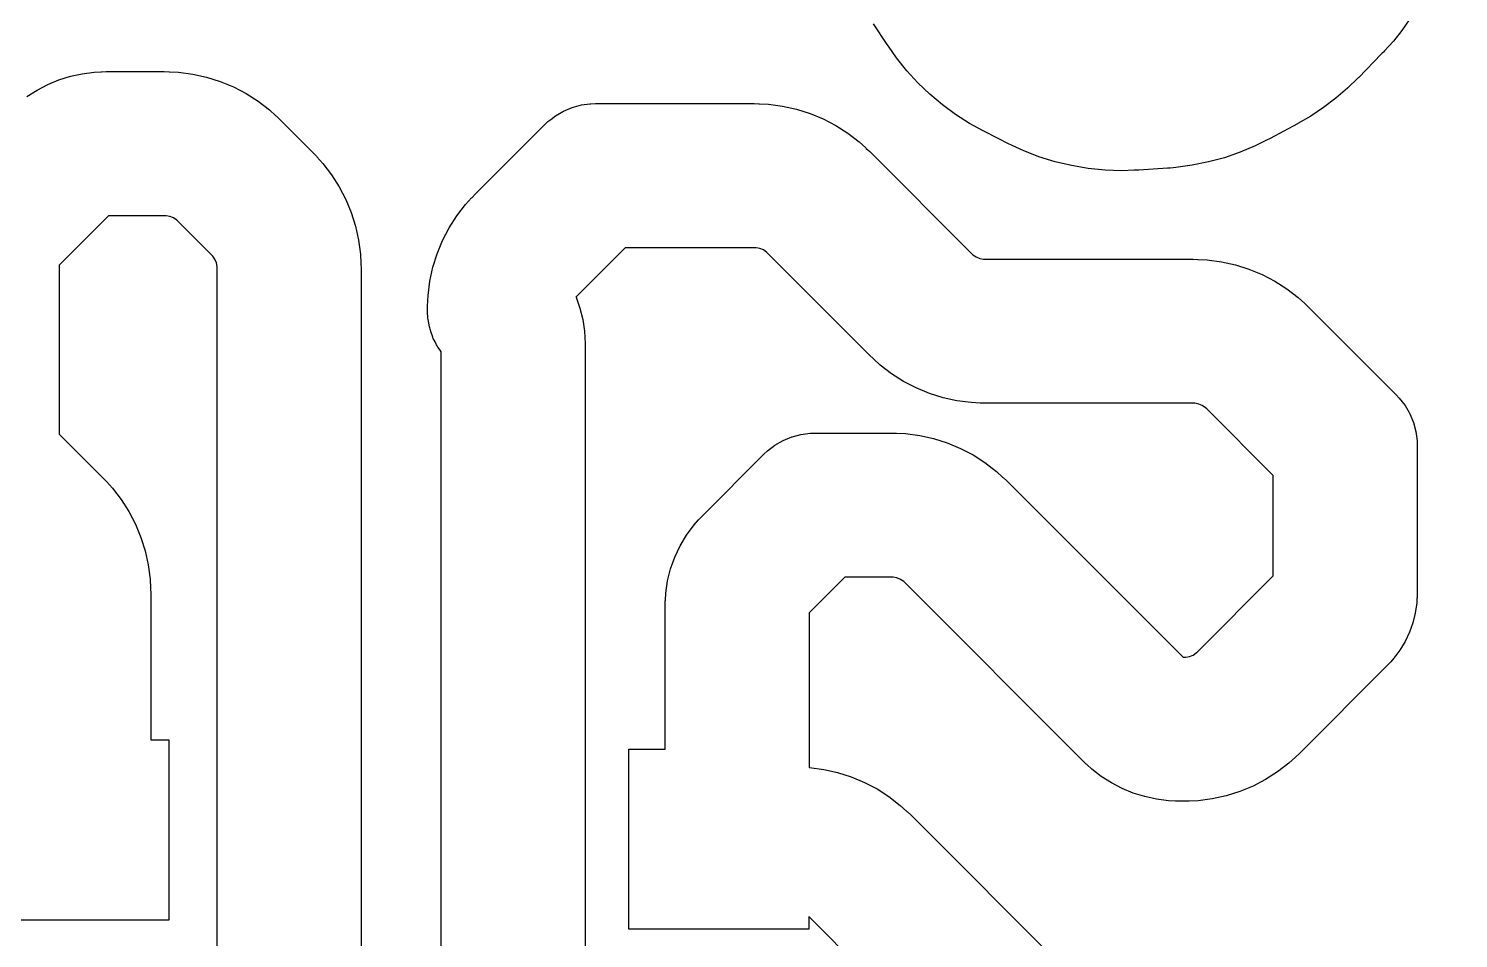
# Model space of a CAD drawing. Header units: inches. Extents: x 0.4 to 11.3, y -7.9 to -0.4.
# Drawn here: x 4.607 to 6.171, y -4.937 to -3.943 of the extents above; entities that cross this region are included whole.
import ezdxf

# ---------------------------------------------------------------- set-up
doc = ezdxf.new("R2010")
doc.units = ezdxf.units.IN
doc.header["$MEASUREMENT"] = 0
doc.layers.add('F.Cu', color=13, linetype='CONTINUOUS', true_color=0xc83434)

msp = doc.modelspace()

# ---------------------------------------------------------------- linework, layer by layer
at = {"layer": 'F.Cu', "linetype": 'CONTINUOUS'}
for p, q in [((5.5464, -3.9607), (5.5315, -3.938)), ((6.1174, -3.9338), (6.1091, -3.9454)), ((6.1091, -3.9454), (6.1, -3.9568)), ((5.5477, -3.9625), (5.5464, -3.9607)), ((5.5567, -3.9753), (5.5477, -3.9625)), ((6.0868, -3.9713), (6.0621, -3.9967)), ((6.0879, -3.9702), (6.0868, -3.9713)), ((6.0868, -3.9713), (6.0868, -3.9713)), ((6.0891, -3.9689), (6.0879, -3.9702)), ((6.0903, -3.9677), (6.0891, -3.9689)), ((6.1, -3.9568), (6.0903, -3.9677)), ((6.0903, -3.9677), (6.0903, -3.9677)), ((5.5679, -3.9893), (5.5567, -3.9753)), ((4.6285, -4.0044), (4.6406, -3.9994)), ((4.6406, -3.9994), (4.6532, -3.9954)), ((4.6532, -3.9954), (4.6661, -3.9925)), ((4.6661, -3.9925), (4.6792, -3.9908)), ((4.6792, -3.9908), (4.6866, -3.9905)), ((4.6866, -3.9905), (4.6872, -3.9904)), ((4.6872, -3.9904), (4.6923, -3.9902)), ((4.6923, -3.9902), (4.7559, -3.9902)), ((4.7559, -3.9902), (4.7611, -3.9904)), ((4.7611, -3.9904), (4.7617, -3.9905)), ((4.7617, -3.9905), (4.7715, -3.9909)), ((4.7715, -3.9909), (4.787, -3.993)), ((4.787, -3.993), (4.8022, -3.9963)), ((4.8022, -3.9963), (4.8171, -4.001)), ((4.8171, -4.001), (4.8315, -4.007)), ((5.5801, -4.0025), (5.5679, -3.9893)), ((5.5931, -4.0149), (5.5801, -4.0025)), ((6.0616, -3.9972), (6.05, -4.0084)), ((6.0621, -3.9967), (6.0616, -3.9972)), ((4.6056, -4.0176), (4.6168, -4.0105)), ((4.6168, -4.0105), (4.6285, -4.0044)), ((4.8315, -4.007), (4.8453, -4.0142)), ((4.8453, -4.0142), (4.8584, -4.0226)), ((5.6068, -4.0265), (5.5931, -4.0149)), ((6.05, -4.0084), (6.0372, -4.0194)), ((4.8584, -4.0226), (4.8708, -4.0321)), ((4.8708, -4.0321), (4.878, -4.0387)), ((5.1836, -4.0385), (5.1925, -4.0334)), ((5.1925, -4.0334), (5.202, -4.0294)), ((5.202, -4.0294), (5.212, -4.0267)), ((5.212, -4.0267), (5.2213, -4.0255)), ((5.2213, -4.0255), (5.2222, -4.0254)), ((5.2222, -4.0254), (5.2273, -4.0252)), ((5.2222, -4.0254), (5.2222, -4.0254)), ((5.2273, -4.0252), (5.4009, -4.0252)), ((5.4009, -4.0252), (5.4061, -4.0254)), ((5.4061, -4.0254), (5.4067, -4.0255)), ((5.4067, -4.0255), (5.4165, -4.0259)), ((5.4165, -4.0259), (5.432, -4.028)), ((5.432, -4.028), (5.4472, -4.0313)), ((5.4472, -4.0313), (5.4621, -4.036)), ((5.6213, -4.0371), (5.6068, -4.0265)), ((6.0237, -4.0295), (6.0097, -4.0389)), ((6.0372, -4.0194), (6.0237, -4.0295)), ((4.878, -4.0387), (4.8785, -4.0391)), ((4.8785, -4.0391), (4.8823, -4.0426)), ((4.8823, -4.0426), (4.8823, -4.0426)), ((4.8823, -4.0426), (4.8823, -4.0426)), ((4.8823, -4.0426), (4.9187, -4.079)), ((5.096, -4.124), (5.1717, -4.0483)), ((5.1717, -4.0483), (5.1754, -4.0448)), ((5.1754, -4.0448), (5.1786, -4.0424)), ((5.1754, -4.0448), (5.1754, -4.0448)), ((5.1786, -4.0424), (5.1836, -4.0385)), ((5.4621, -4.036), (5.4765, -4.042)), ((5.4765, -4.042), (5.4903, -4.0492)), ((5.4903, -4.0492), (5.5034, -4.0576)), ((5.6365, -4.0468), (5.6213, -4.0371)), ((5.6506, -4.0545), (5.6365, -4.0468)), ((5.995, -4.0473), (5.9652, -4.0634)), ((5.9951, -4.0473), (5.995, -4.0473)), ((5.995, -4.0473), (5.995, -4.0473)), ((5.995, -4.0473), (5.995, -4.0473)), ((5.9956, -4.047), (5.9951, -4.0473)), ((6.0097, -4.0389), (5.9956, -4.047)), ((5.5034, -4.0576), (5.5158, -4.0671)), ((5.6522, -4.0554), (5.6506, -4.0545)), ((5.6687, -4.0638), (5.6522, -4.0554)), ((5.6784, -4.0687), (5.6687, -4.0638)), ((5.6687, -4.0638), (5.6687, -4.0638)), ((5.9652, -4.0634), (5.9606, -4.0657)), ((4.9187, -4.079), (4.9187, -4.079)), ((4.9187, -4.079), (4.9187, -4.079)), ((4.9187, -4.079), (4.9223, -4.0828)), ((5.5158, -4.0671), (5.523, -4.0737)), ((5.523, -4.0737), (5.5235, -4.0741)), ((5.5235, -4.0741), (5.5273, -4.0776)), ((5.5273, -4.0776), (5.5273, -4.0776)), ((5.5273, -4.0776), (5.5273, -4.0776)), ((5.5273, -4.0776), (5.6387, -4.189)), ((5.6831, -4.0709), (5.6784, -4.0687)), ((5.6951, -4.0765), (5.6831, -4.0709)), ((5.6831, -4.0709), (5.6831, -4.0709)), ((5.7124, -4.0832), (5.6951, -4.0765)), ((5.9323, -4.0784), (5.9152, -4.0843)), ((5.949, -4.0714), (5.9323, -4.0784)), ((5.9606, -4.0657), (5.949, -4.0714)), ((5.9606, -4.0657), (5.9606, -4.0657)), ((4.9223, -4.0828), (4.9226, -4.0833)), ((4.9226, -4.0833), (4.9293, -4.0905)), ((4.9293, -4.0905), (4.9388, -4.1029)), ((5.7301, -4.0887), (5.7124, -4.0832)), ((5.748, -4.093), (5.7301, -4.0887)), ((5.7663, -4.096), (5.748, -4.093)), ((5.7847, -4.0979), (5.7663, -4.096)), ((5.8529, -4.0958), (5.8216, -4.0979)), ((5.8559, -4.0956), (5.8529, -4.0958)), ((5.8529, -4.0958), (5.8529, -4.0958)), ((5.859, -4.0953), (5.8559, -4.0956)), ((5.8621, -4.095), (5.859, -4.0953)), ((5.88, -4.0926), (5.8621, -4.095)), ((5.8621, -4.095), (5.8621, -4.095)), ((5.8978, -4.089), (5.88, -4.0926)), ((5.9152, -4.0843), (5.8978, -4.089)), ((4.9388, -4.1029), (4.9471, -4.116)), ((5.8032, -4.0985), (5.7847, -4.0979)), ((5.8164, -4.0981), (5.8032, -4.0985)), ((5.8165, -4.0981), (5.8164, -4.0981)), ((5.8215, -4.0979), (5.8165, -4.0981)), ((5.8216, -4.0979), (5.8215, -4.0979)), ((5.8216, -4.0979), (5.8216, -4.0979)), ((4.9471, -4.116), (4.9543, -4.1299)), ((5.092, -4.1283), (5.0924, -4.1278)), ((5.0924, -4.1278), (5.096, -4.124)), ((5.096, -4.124), (5.096, -4.124)), ((5.096, -4.124), (5.096, -4.124)), ((4.9543, -4.1299), (4.9603, -4.1443)), ((5.0759, -4.1479), (5.0854, -4.1355)), ((5.0854, -4.1355), (5.092, -4.1283)), ((4.695, -4.1477), (4.6411, -4.2016)), ((4.7559, -4.1477), (4.695, -4.1477)), ((4.758, -4.1477), (4.7559, -4.1477)), ((4.7621, -4.1485), (4.758, -4.1477)), ((4.766, -4.1501), (4.7621, -4.1485)), ((4.7695, -4.1525), (4.766, -4.1501)), ((4.771, -4.1539), (4.7695, -4.1525)), ((4.8074, -4.1904), (4.771, -4.1539)), ((4.771, -4.1539), (4.771, -4.1539)), ((4.9603, -4.1443), (4.965, -4.1591)), ((4.965, -4.1591), (4.9684, -4.1744)), ((5.0675, -4.161), (5.0759, -4.1479)), ((4.9684, -4.1744), (4.9704, -4.1898)), ((5.0544, -4.1893), (5.0603, -4.1749)), ((5.0603, -4.1749), (5.0675, -4.161)), ((4.8089, -4.1918), (4.8074, -4.1904)), ((4.8074, -4.1904), (4.8074, -4.1904)), ((4.9704, -4.1898), (4.9708, -4.1996)), ((5.0497, -4.2041), (5.0544, -4.1893)), ((5.26, -4.1827), (5.2073, -4.2354)), ((5.4009, -4.1827), (5.26, -4.1827)), ((5.403, -4.1827), (5.4009, -4.1827)), ((5.4071, -4.1835), (5.403, -4.1827)), ((5.411, -4.1851), (5.4071, -4.1835)), ((5.4145, -4.1875), (5.411, -4.1851)), ((5.416, -4.1889), (5.4145, -4.1875)), ((5.5274, -4.3004), (5.416, -4.1889)), ((5.416, -4.1889), (5.416, -4.1889)), ((5.6387, -4.189), (5.6387, -4.189)), ((5.6387, -4.189), (5.6402, -4.1905)), ((5.6402, -4.1905), (5.6437, -4.1928)), ((4.6411, -4.2016), (4.6411, -4.3864)), ((4.8112, -4.1953), (4.8089, -4.1918)), ((4.8128, -4.1992), (4.8112, -4.1953)), ((4.8136, -4.2033), (4.8128, -4.1992)), ((4.8136, -4.2054), (4.8136, -4.2033)), ((4.8136, -4.9576), (4.8136, -4.2054)), ((4.9708, -4.1996), (4.9709, -4.2002)), ((4.9709, -4.2002), (4.9711, -4.2054)), ((4.9711, -4.2054), (4.9711, -4.9576)), ((5.0463, -4.2194), (5.0497, -4.2041)), ((5.6437, -4.1928), (5.6476, -4.1944)), ((5.6476, -4.1944), (5.6517, -4.1952)), ((5.6517, -4.1952), (5.6538, -4.1952)), ((5.6538, -4.1952), (5.8809, -4.1952)), ((5.8809, -4.1952), (5.8861, -4.1954)), ((5.8861, -4.1954), (5.8867, -4.1955)), ((5.8867, -4.1955), (5.8965, -4.1959)), ((5.8965, -4.1959), (5.912, -4.198)), ((5.912, -4.198), (5.9272, -4.2013)), ((5.9272, -4.2013), (5.9421, -4.206)), ((5.9421, -4.206), (5.9565, -4.212)), ((5.0443, -4.2348), (5.0463, -4.2194)), ((5.9565, -4.212), (5.9703, -4.2192)), ((5.9703, -4.2192), (5.9834, -4.2276)), ((5.0438, -4.2465), (5.0443, -4.2348)), ((5.2073, -4.2354), (5.2061, -4.2366)), ((5.2061, -4.2366), (5.2062, -4.2369)), ((5.2062, -4.2369), (5.2105, -4.2489)), ((5.2073, -4.2354), (5.2073, -4.2354)), ((5.9834, -4.2276), (5.9958, -4.2371)), ((5.9958, -4.2371), (6.003, -4.2437)), ((5.0436, -4.2477), (5.0438, -4.2465)), ((5.0437, -4.2486), (5.0436, -4.2477)), ((5.0436, -4.2504), (5.0437, -4.2486)), ((5.0439, -4.2544), (5.0436, -4.2504)), ((5.2105, -4.2489), (5.2136, -4.2613)), ((6.003, -4.2437), (6.0035, -4.2441)), ((6.0035, -4.2441), (6.0073, -4.2476)), ((6.0073, -4.2476), (6.0073, -4.2476)), ((6.0073, -4.2476), (6.0073, -4.2476)), ((6.0073, -4.2476), (6.103, -4.3433)), ((5.044, -4.2584), (5.0439, -4.2544)), ((5.0442, -4.2598), (5.044, -4.2584)), ((5.0443, -4.2611), (5.0442, -4.2598)), ((5.0452, -4.2651), (5.0443, -4.2611)), ((5.0458, -4.269), (5.0452, -4.2651)), ((5.2136, -4.2613), (5.2155, -4.2739)), ((5.0462, -4.2703), (5.0458, -4.269)), ((5.0465, -4.2716), (5.0462, -4.2703)), ((5.0479, -4.2754), (5.0465, -4.2716)), ((5.0491, -4.2793), (5.0479, -4.2754)), ((5.0497, -4.2805), (5.0491, -4.2793)), ((5.0501, -4.2818), (5.0497, -4.2805)), ((5.052, -4.2854), (5.0501, -4.2818)), ((5.2155, -4.2739), (5.2158, -4.2804)), ((5.2158, -4.2804), (5.2159, -4.2815)), ((5.2159, -4.2815), (5.2161, -4.2866)), ((5.0537, -4.289), (5.052, -4.2854)), ((5.0544, -4.2901), (5.0537, -4.289)), ((5.0551, -4.2913), (5.0544, -4.2901)), ((5.0574, -4.2946), (5.0551, -4.2913)), ((5.0586, -4.2965), (5.0574, -4.2946)), ((5.0586, -4.9476), (5.0586, -4.2965)), ((5.2161, -4.2866), (5.2161, -4.2866)), ((5.2161, -4.2866), (5.2161, -4.2866)), ((5.2161, -4.2866), (5.2161, -4.9476)), ((5.5311, -4.3039), (5.5274, -4.3004)), ((5.5274, -4.3004), (5.5274, -4.3004)), ((5.5274, -4.3004), (5.5274, -4.3004)), ((5.5316, -4.3043), (5.5311, -4.3039)), ((5.5389, -4.3109), (5.5316, -4.3043)), ((5.5512, -4.3204), (5.5389, -4.3109)), ((5.5644, -4.3288), (5.5512, -4.3204)), ((5.5782, -4.336), (5.5644, -4.3288)), ((5.5926, -4.3419), (5.5782, -4.336)), ((5.6075, -4.3466), (5.5926, -4.3419)), ((5.6227, -4.35), (5.6075, -4.3466)), ((6.103, -4.3433), (6.1065, -4.3471)), ((5.6382, -4.352), (5.6227, -4.35)), ((5.648, -4.3525), (5.6382, -4.352)), ((5.6486, -4.3525), (5.648, -4.3525)), ((5.6538, -4.3527), (5.6486, -4.3525)), ((5.8809, -4.3527), (5.6538, -4.3527)), ((5.883, -4.3527), (5.8809, -4.3527)), ((5.8871, -4.3535), (5.883, -4.3527)), ((5.891, -4.3551), (5.8871, -4.3535)), ((5.8945, -4.3575), (5.891, -4.3551)), ((5.896, -4.3589), (5.8945, -4.3575)), ((5.9686, -4.4316), (5.896, -4.3589)), ((5.896, -4.3589), (5.896, -4.3589)), ((6.1065, -4.3471), (6.1128, -4.3552)), ((6.1128, -4.3552), (6.1171, -4.3626)), ((6.1171, -4.3626), (6.118, -4.3642)), ((6.118, -4.3642), (6.1219, -4.3737)), ((6.1219, -4.3737), (6.1246, -4.3836)), ((4.6411, -4.3864), (4.6887, -4.434)), ((5.4236, -4.3985), (5.4325, -4.3934)), ((5.4325, -4.3934), (5.442, -4.3894)), ((5.442, -4.3894), (5.4424, -4.3893)), ((5.4424, -4.3893), (5.452, -4.3867)), ((5.452, -4.3867), (5.4622, -4.3854)), ((5.4622, -4.3854), (5.4673, -4.3852)), ((5.4673, -4.3852), (5.5509, -4.3852)), ((5.5509, -4.3852), (5.5561, -4.3854)), ((5.5561, -4.3854), (5.5567, -4.3855)), ((5.5567, -4.3855), (5.5665, -4.3859)), ((5.5665, -4.3859), (5.582, -4.388)), ((5.582, -4.388), (5.5972, -4.3913)), ((5.5972, -4.3913), (5.6121, -4.396)), ((6.1246, -4.3836), (6.1259, -4.3938)), ((5.3443, -4.4756), (5.4117, -4.4083)), ((5.4117, -4.4083), (5.4154, -4.4048)), ((5.4154, -4.4048), (5.4236, -4.3985)), ((5.6121, -4.396), (5.6265, -4.402)), ((5.6265, -4.402), (5.6403, -4.4092)), ((5.6403, -4.4092), (5.6534, -4.4176)), ((6.1259, -4.3938), (6.1261, -4.399)), ((6.1261, -4.399), (6.1261, -4.5598)), ((5.6534, -4.4176), (5.6658, -4.4271)), ((4.6887, -4.434), (4.6887, -4.434)), ((4.6887, -4.434), (4.6887, -4.434)), ((4.6887, -4.434), (4.6923, -4.4378)), ((4.6923, -4.4378), (4.6926, -4.4383)), ((4.6926, -4.4383), (4.6993, -4.4455)), ((5.6658, -4.4271), (5.673, -4.4337)), ((5.673, -4.4337), (5.6735, -4.4341)), ((5.6735, -4.4341), (5.6773, -4.4376)), ((5.6773, -4.4376), (5.6773, -4.4376)), ((5.6773, -4.4376), (5.6773, -4.4376)), ((5.6773, -4.4376), (5.87, -4.6302)), ((5.9686, -4.5414), (5.9686, -4.4316)), ((4.6993, -4.4455), (4.7088, -4.4579)), ((4.7088, -4.4579), (4.7171, -4.471)), ((4.7171, -4.471), (4.7243, -4.4849)), ((4.7243, -4.4849), (4.7303, -4.4993)), ((5.327, -4.4967), (5.3352, -4.4857)), ((5.3352, -4.4857), (5.3402, -4.4802)), ((5.3402, -4.4802), (5.3408, -4.4794)), ((5.3408, -4.4794), (5.3443, -4.4756)), ((5.3443, -4.4756), (5.3443, -4.4756)), ((5.3443, -4.4756), (5.3443, -4.4756)), ((4.7303, -4.4993), (4.735, -4.5141)), ((5.32, -4.5084), (5.327, -4.4967)), ((4.735, -4.5141), (4.7384, -4.5294)), ((5.3142, -4.5207), (5.32, -4.5084)), ((4.7384, -4.5294), (4.7404, -4.5448)), ((5.3063, -4.5468), (5.3096, -4.5336)), ((5.3096, -4.5336), (5.3142, -4.5207)), ((4.7404, -4.5448), (4.7408, -4.5546)), ((5.3043, -4.5603), (5.3063, -4.5468)), ((5.5, -4.5427), (5.4611, -4.5816)), ((5.5509, -4.5427), (5.5, -4.5427)), ((5.553, -4.5427), (5.5509, -4.5427)), ((5.5571, -4.5435), (5.553, -4.5427)), ((5.561, -4.5451), (5.5571, -4.5435)), ((5.5645, -4.5475), (5.561, -4.5451)), ((5.566, -4.5489), (5.5645, -4.5475)), ((5.7604, -4.7434), (5.566, -4.5489)), ((5.566, -4.5489), (5.566, -4.5489)), ((5.886, -4.624), (5.9686, -4.5414)), ((4.7408, -4.5546), (4.7409, -4.5552)), ((4.7409, -4.5552), (4.7411, -4.5604)), ((4.7411, -4.5604), (4.7411, -4.7206)), ((5.3039, -4.5678), (5.3043, -4.5603)), ((6.1259, -4.565), (6.1258, -4.566)), ((6.1261, -4.5598), (6.1259, -4.565)), ((5.3036, -4.574), (5.3038, -4.5688)), ((5.3036, -4.7306), (5.3036, -4.574)), ((5.3038, -4.5688), (5.3039, -4.5678)), ((6.1255, -4.5709), (6.1239, -4.5819)), ((6.1258, -4.566), (6.1255, -4.5709)), ((5.4611, -4.5816), (5.4611, -4.7509)), ((6.1212, -4.5926), (6.1175, -4.603)), ((6.1239, -4.5819), (6.1212, -4.5926)), ((6.1175, -4.603), (6.1128, -4.613)), ((5.8771, -4.6294), (5.881, -4.6278)), ((5.881, -4.6278), (5.8845, -4.6255)), ((5.8845, -4.6255), (5.886, -4.624)), ((5.886, -4.624), (5.886, -4.624)), ((6.1071, -4.6225), (6.1005, -4.6314)), ((6.1128, -4.613), (6.1071, -4.6225)), ((5.87, -4.6302), (5.8709, -4.6302)), ((5.8709, -4.6302), (5.873, -4.6302)), ((5.873, -4.6302), (5.8771, -4.6294)), ((6.093, -4.6397), (5.9973, -4.7354)), ((6.0965, -4.6359), (6.093, -4.6397)), ((6.0972, -4.6351), (6.0965, -4.6359)), ((6.1005, -4.6314), (6.0972, -4.6351)), ((4.7411, -4.7206), (4.7608, -4.7206)), ((4.7608, -4.7206), (4.7608, -4.9174)), ((5.2639, -4.9274), (5.2639, -4.7306)), ((5.2639, -4.7306), (5.3036, -4.7306)), ((5.9973, -4.7354), (5.9935, -4.7389)), ((5.9973, -4.7354), (5.9973, -4.7354)), ((5.9973, -4.7354), (5.9973, -4.7354)), ((5.4611, -4.7509), (5.4615, -4.7509)), ((5.4615, -4.7509), (5.477, -4.753)), ((5.477, -4.753), (5.4922, -4.7563)), ((5.7605, -4.7434), (5.7604, -4.7434)), ((5.7605, -4.7435), (5.7605, -4.7434)), ((5.7642, -4.747), (5.7605, -4.7435)), ((5.7647, -4.7474), (5.7642, -4.747)), ((5.7702, -4.7524), (5.7647, -4.7474)), ((5.7806, -4.7604), (5.7702, -4.7524)), ((5.9858, -4.7459), (5.9734, -4.7554)), ((5.993, -4.7393), (5.9858, -4.7459)), ((5.9935, -4.7389), (5.993, -4.7393)), ((5.4922, -4.7563), (5.5071, -4.761)), ((5.5071, -4.761), (5.5215, -4.767)), ((5.5215, -4.767), (5.5353, -4.7742)), ((5.7918, -4.7675), (5.7806, -4.7604)), ((5.8035, -4.7736), (5.7918, -4.7675)), ((5.9603, -4.7638), (5.9465, -4.771)), ((5.9734, -4.7554), (5.9603, -4.7638)), ((5.5353, -4.7742), (5.5484, -4.7826)), ((5.5484, -4.7826), (5.5608, -4.7921)), ((5.8156, -4.7786), (5.8035, -4.7736)), ((5.8282, -4.7826), (5.8156, -4.7786)), ((5.8411, -4.7854), (5.8282, -4.7826)), ((5.9172, -4.7816), (5.902, -4.785)), ((5.9321, -4.7769), (5.9172, -4.7816)), ((5.9465, -4.771), (5.9321, -4.7769)), ((5.5608, -4.7921), (5.568, -4.7987)), ((5.568, -4.7987), (5.5685, -4.7991)), ((5.5685, -4.7991), (5.5723, -4.8026)), ((5.8542, -4.7871), (5.8411, -4.7854)), ((5.8616, -4.7875), (5.8542, -4.7871)), ((5.8622, -4.7875), (5.8616, -4.7875)), ((5.8673, -4.7877), (5.8622, -4.7875)), ((5.8709, -4.7877), (5.8673, -4.7877)), ((5.8673, -4.7877), (5.8673, -4.7877)), ((5.8761, -4.7875), (5.8709, -4.7877)), ((5.8767, -4.7875), (5.8761, -4.7875)), ((5.8865, -4.787), (5.8767, -4.7875)), ((5.902, -4.785), (5.8865, -4.787)), ((5.5723, -4.8026), (5.5723, -4.8026)), ((5.5723, -4.8026), (5.5723, -4.8026)), ((5.5723, -4.8026), (6.5037, -5.734)), ((4.6141, -4.9177), (4.3623, -4.9177)), ((4.6192, -4.9175), (4.6141, -4.9177)), ((4.6198, -4.9175), (4.6192, -4.9175)), ((4.6213, -4.9174), (4.6198, -4.9175)), ((4.7608, -4.9174), (4.6213, -4.9174)), ((5.461, -4.9139), (5.4608, -4.9138)), ((5.4608, -4.9138), (5.4608, -4.9274)), ((6.3924, -5.8454), (5.461, -4.9139)), ((5.461, -4.9139), (5.461, -4.9139)), ((5.4608, -4.9274), (5.2639, -4.9274))]:
    msp.add_line(p, q, dxfattribs=at)

doc.saveas('drawing.dxf')
